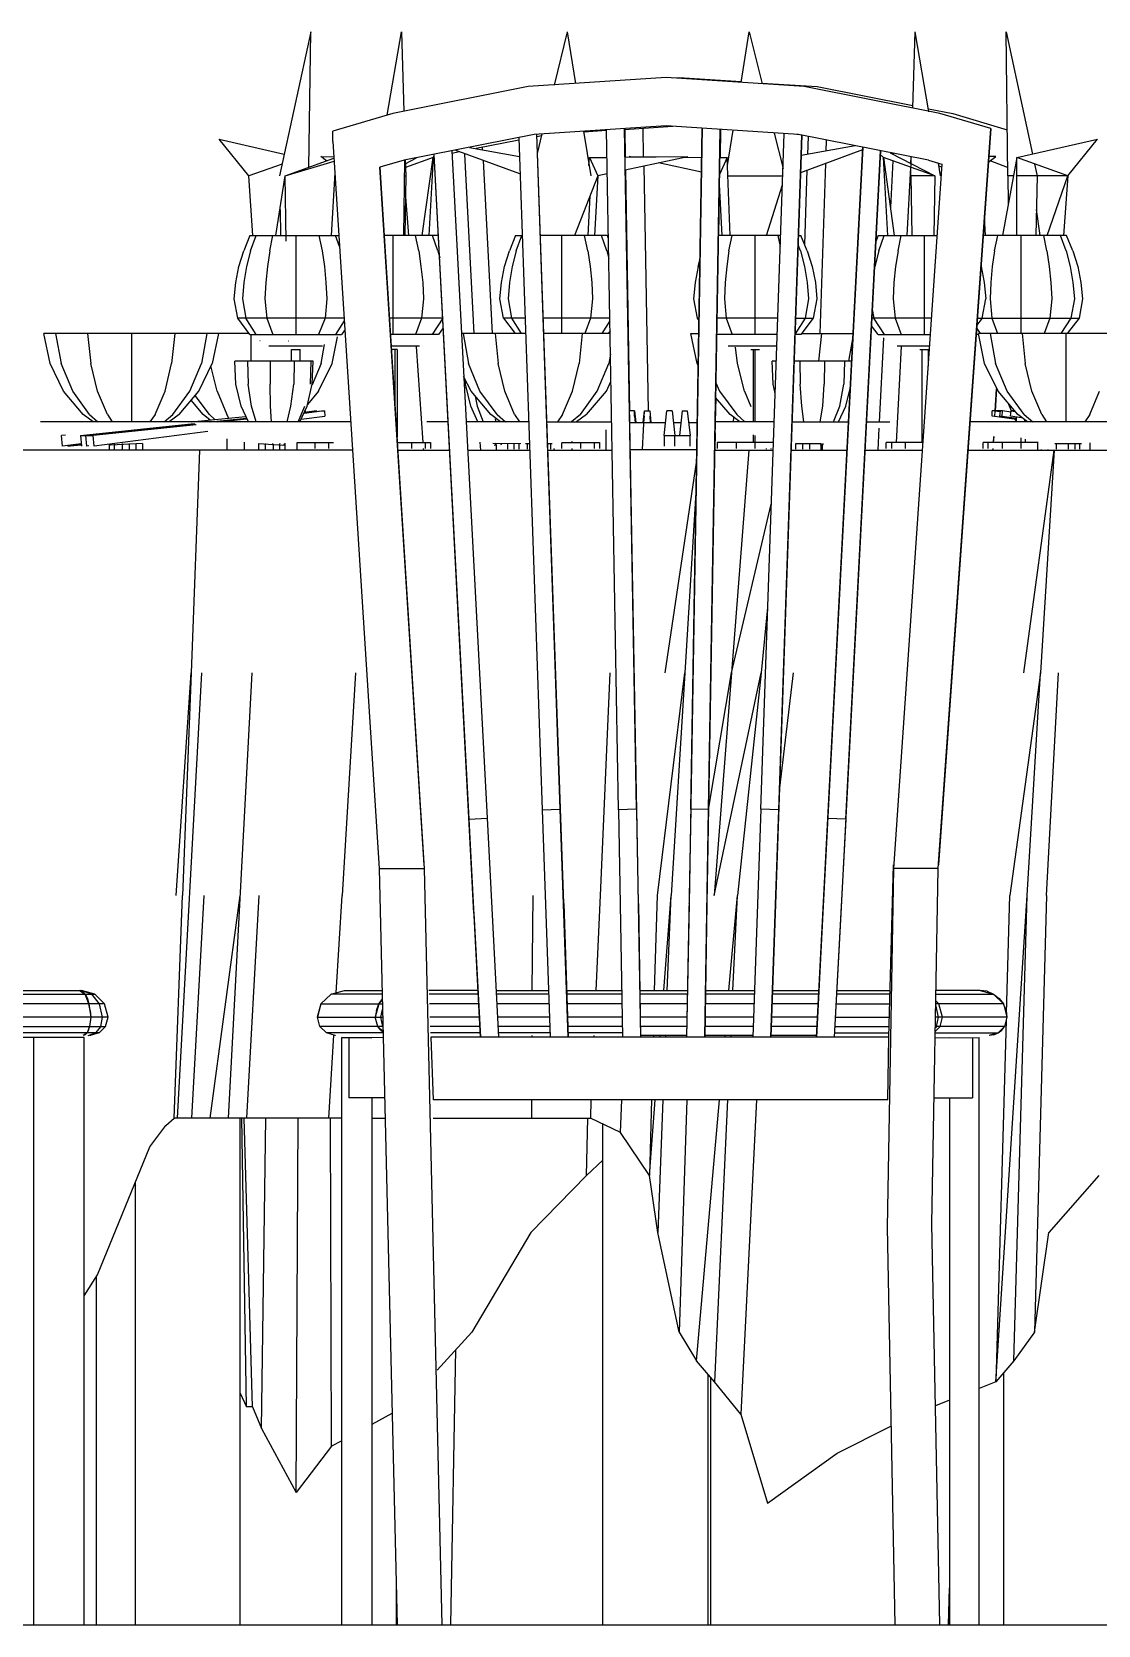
# Model space of a CAD drawing. Header units: millimetres. Extents: x 32599 to 52494, y 61995 to 71568.
# Drawn here: x 41222 to 41935, y 66142 to 67208 of the extents above; entities that cross this region are included whole.
import ezdxf

# ---------------------------------------------------------------- set-up
doc = ezdxf.new("R2010")
doc.units = ezdxf.units.MM
doc.layers.add('dwgmodels.com', color=4, linetype='Continuous')

msp = doc.modelspace()

# ---------------------------------------------------------------- linework, layer by layer
at = {"color": 18, "true_color": 0x000000}
for p, q in [((41408.5, 67208.4), (41387.6, 67112)), ((41407.3, 67117.7), (41408.5, 67208.4)), ((41459.6, 67152.6), (41469.3, 67208.4)), ((41469.3, 67208.4), (41470.8, 67155.2)), ((41571.5, 67172.8), (41580.3, 67208.4)), ((41585.8, 67173.8), (41580.3, 67208.4)), ((41696.4, 67174.6), (41701.9, 67208.4)), ((41701.9, 67208.4), (41710.5, 67173.6)), ((41811.3, 67157.3), (41812.9, 67208.4)), ((41822, 67155), (41812.9, 67208.4)), ((41873.7, 67208.4), (41891.3, 67126.7)), ((41874.8, 67112), (41873.7, 67208.4)), ((41554.1, 67171.9), (41463.4, 67153.7)), ((41646.4, 67177.8), (41554.1, 67171.9)), ((41738.6, 67171.9), (41646.4, 67177.8)), ((41650.7, 67177.6), (41655, 67177.8)), ((41655, 67177.8), (41696.4, 67175.1)), ((41710.3, 67174.2), (41747.4, 67171.9)), ((41829.3, 67153.7), (41738.6, 67171.9)), ((41747.4, 67171.9), (41811.3, 67159.1)), ((41463.4, 67153.7), (41423.4, 67141.9)), ((41821.7, 67157), (41838.1, 67153.7)), ((41863.4, 67143.8), (41829.3, 67153.7)), ((41838.1, 67153.7), (41874.4, 67142.8)), ((41423.4, 67135), (41423.4, 67141.9)), ((41558.1, 67139.7), (41471, 67122.5)), ((41547.7, 67137.6), (41563.4, 66687.9)), ((41646.4, 67145.5), (41558.1, 67139.7)), ((41577.8, 66625.2), (41559.8, 67139.9)), ((41575.5, 66688.3), (41559.8, 67139.9)), ((41559.8, 67138.4), (41563, 67139)), ((41560.2, 67127.1), (41563.4, 67140.1)), ((41591, 67141.9), (41595.9, 67112)), ((41606.5, 67142.4), (41591.2, 67141.3)), ((41614.5, 66687.9), (41606.5, 67142.8)), ((41618.5, 67143.2), (41650.7, 67145.3)), ((41627.7, 66625.2), (41618.5, 67143.8)), ((41626.5, 66688.3), (41618.5, 67143.8)), ((41619.1, 67124.6), (41618.9, 67143.2)), ((41631.1, 67124.8), (41630.9, 67144)), ((41734.8, 67139.7), (41646.4, 67145.5)), ((41670.4, 67144), (41661.6, 66625.2)), ((41662.7, 66688.3), (41670.4, 67144)), ((41682.4, 67143.2), (41673.6, 66625)), ((41674.6, 66688.1), (41682.4, 67143.2)), ((41682.6, 67124.4), (41682.8, 67143.2)), ((41687.4, 67119.1), (41691.2, 67142.6)), ((41709.6, 66688.3), (41725.3, 67140.3)), ((41718.6, 67140.7), (41724.5, 67117)), ((41737.1, 67139.2), (41719.5, 66624.8)), ((41721.6, 66687.8), (41737.1, 67139.2)), ((41735.6, 67139.6), (41733.7, 67139.7)), ((41821.7, 67122.5), (41734.8, 67139.7)), ((41741.1, 67126.4), (41741.5, 67138.4)), ((41828.2, 66648.7), (41863.4, 67143.8)), ((41863.4, 67143.8), (41828.4, 66651)), ((41347.3, 67136.7), (41390.7, 67126.7)), ((41367.2, 67112), (41347.3, 67136.7)), ((41423.4, 67135), (41454.4, 66648.7)), ((41503, 67128.8), (41526.5, 66682.4)), ((41508.1, 67128.1), (41503, 67127.1)), ((41548.5, 67113.4), (41505.1, 67129.2)), ((41517.9, 67006.6), (41511.6, 67126.7)), ((41514.8, 67131.1), (41548.1, 67125)), ((41547.7, 67135.9), (41519.2, 67130.4)), ((41523.4, 67129.6), (41523.4, 67131.1)), ((41736.3, 67114.3), (41777.9, 67129.6)), ((41772.7, 67132.1), (41736.7, 67125.6)), ((41777.9, 67131.1), (41751.1, 66619.3)), ((41753.4, 67128.7), (41753.6, 67135.9)), ((41754.5, 66682.2), (41777.9, 67131.1)), ((41789.7, 67128.8), (41763.1, 66618.5)), ((41766.4, 66681.6), (41789.7, 67128.8)), ((41796.2, 67127.5), (41826.1, 67112)), ((41798.1, 67126.4), (41798.3, 67127.1)), ((41880.8, 67124.4), (41934.9, 67136.7)), ((41915, 67112), (41934.9, 67136.7)), ((41389.4, 67120), (41367.2, 67112)), ((41391.5, 67112), (41424, 67123.9)), ((41391.5, 67112), (41424.2, 67121.8)), ((41415.4, 67125), (41424, 67124.8)), ((41419, 67122.1), (41415.4, 67125)), ((41471, 67122.5), (41454.8, 67117.9)), ((41454.8, 67117.9), (41484.4, 66648.7)), ((41484.4, 66651), (41454.8, 67117.9)), ((41471.2, 67122.5), (41470.5, 67072.2)), ((41471.8, 67120.2), (41479.3, 67124.1)), ((41471.8, 67122.5), (41472.2, 67112)), ((41490.4, 67124.4), (41472, 67117.7)), ((41483.1, 67072.2), (41490.4, 67124.4)), ((41490.4, 67124.4), (41487.5, 67072.2)), ((41490.4, 67124.4), (41491.1, 67125.2)), ((41491.1, 67124.6), (41490.5, 67124.6)), ((41517.7, 66618.7), (41491.1, 67126.4)), ((41514.5, 66681.6), (41491.1, 67126.4)), ((41523.8, 67122.3), (41530, 67006.6)), ((41594.6, 67119.1), (41595, 67124.4)), ((41595, 67124.4), (41606.7, 67124.4)), ((41595, 67124.4), (41600.5, 67112)), ((41618.7, 67124.6), (41660.8, 67125)), ((41618.9, 67116), (41660.8, 67125)), ((41622.1, 66954.8), (41619.3, 67116)), ((41621.6, 67125), (41641.1, 67124.8)), ((41623.3, 67124.6), (41621.6, 67125)), ((41631.3, 67118.7), (41634.2, 66954.8)), ((41670, 67114.5), (41641.1, 67120.8)), ((41658.9, 67124.6), (41670.2, 67124.4)), ((41687.2, 67124.4), (41682, 67113)), ((41682.2, 67124.4), (41687.2, 67124.4)), ((41689.1, 67072.2), (41687.2, 67124.4)), ((41739, 67065.9), (41740.7, 67116)), ((41753, 67120.4), (41749, 67006.6)), ((41753, 67120.4), (41749.2, 67006.6)), ((41791.8, 67124.4), (41789.5, 67126.4)), ((41826.1, 67112), (41791.8, 67124.4)), ((41794.5, 67072.2), (41791.8, 67124.4)), ((41791.8, 67124.4), (41798.9, 67072.2)), ((41797.9, 67122.1), (41796.4, 67091)), ((41830.8, 67119.9), (41798.3, 66648.7)), ((41809.8, 67117.7), (41807.3, 67072.2)), ((41810, 67112), (41810.2, 67124.6)), ((41810, 67120.4), (41810.2, 67124.6)), ((41821.7, 67122.5), (41830.8, 67119.9)), ((41828.2, 67120.6), (41829.7, 67112)), ((41828.4, 67118.7), (41830.6, 67118.1)), ((41861.6, 67121), (41866.8, 67125)), ((41866.8, 67125), (41862, 67125)), ((41874.6, 67117.7), (41863, 67122.1)), ((41880.8, 67124.4), (41871.4, 67072.2)), ((41915, 67112), (41880.8, 67124.4)), ((41881, 67072.2), (41880.8, 67124.4)), ((41892.6, 67120), (41894.5, 67112)), ((41369.9, 67072.2), (41367.2, 67112)), ((41385.3, 67072.2), (41391.5, 67112)), ((41392, 67068.4), (41391.5, 67112)), ((41424.6, 67114.1), (41422.3, 67072.2)), ((41471, 67112), (41472.2, 67112)), ((41472.2, 67112), (41471.4, 67072.2)), ((41600.5, 67112), (41585, 67072.2)), ((41600.5, 67112), (41598.4, 67072.2)), ((41606.8, 67113.4), (41600.5, 67112)), ((41681.8, 67106.3), (41683.6, 67072.2)), ((41687.6, 67112), (41724.3, 67112)), ((41713.4, 67072.2), (41724.1, 67106.1)), ((41810, 67112), (41810.6, 67072.2)), ((41826.1, 67112), (41810, 67112)), ((41826.1, 67112), (41825.3, 67072.2)), ((41874.8, 67112), (41875.2, 67093.5)), ((41878.5, 67112), (41874.8, 67112)), ((41915, 67112), (41880.8, 67112)), ((41894.5, 67112), (41893.6, 67072.2)), ((41901.2, 67072.2), (41915, 67112)), ((41915, 67112), (41912.1, 67072.2)), ((41471.8, 67100.9), (41473.9, 67072.2)), ((41595.2, 67098.6), (41594, 67072.2)), ((41681.6, 67072.2), (41682, 67100.9)), ((41388, 67089.6), (41388.4, 67072.2)), ((41859, 67084.5), (41859.7, 67072.2)), ((41896.6, 67072.2), (41894, 67089.6)), ((41367.9, 67072.2), (41363.7, 67061.9)), ((41367.9, 67072.2), (41427.2, 67072.2)), ((41368.3, 67061.9), (41372, 67072.2)), ((41381.1, 67061.9), (41383.2, 67072.2)), ((41398.5, 67072.2), (41398.5, 67005.9)), ((41414, 67072.2), (41416.1, 67061.9)), ((41427.8, 67064.8), (41425.1, 67072.2)), ((41494, 67072.2), (41457.6, 67072.2)), ((41463.4, 67072.2), (41463.4, 67005.9)), ((41480.8, 67061.9), (41478.7, 67072.2)), ((41493.6, 67061.9), (41490, 67072.2)), ((41545.6, 67072.2), (41541.4, 67061.9)), ((41545.6, 67072.2), (41550, 67072.2)), ((41546, 67061.9), (41549.8, 67072.2)), ((41607, 67072.2), (41562.1, 67072.2)), ((41576.4, 67072.2), (41576.4, 67006.6)), ((41593.8, 67061.9), (41591.7, 67072.2)), ((41606.7, 67061.9), (41603, 67072.2)), ((41607.6, 67070.5), (41607, 67072.2)), ((41723, 67072.2), (41681.3, 67072.2)), ((41688.3, 67061.9), (41690.4, 67072.2)), ((41705.7, 67072.2), (41705.7, 67005.9)), ((41722.8, 67064.8), (41721.2, 67072.2)), ((41736.2, 67061.9), (41734.6, 67065.9)), ((41734.8, 67072.2), (41736.5, 67072.2)), ((41740.7, 67061.9), (41736.5, 67072.2)), ((41788.2, 67072.2), (41786.7, 67068.6)), ((41788.2, 67072.2), (41827.4, 67072.2)), ((41788.6, 67061.9), (41792.2, 67072.2)), ((41801.4, 67061.9), (41803.5, 67072.2)), ((41818.8, 67072.2), (41818.8, 67005.9)), ((41914.2, 67072.2), (41858.2, 67072.2)), ((41866, 67061.9), (41868.1, 67072.2)), ((41883.6, 67072.2), (41883.6, 67006.6)), ((41901, 67061.9), (41898.9, 67072.2)), ((41913.9, 67061.9), (41910.2, 67072.2)), ((41918.4, 67061.9), (41914.2, 67072.2)), ((41360.5, 67051.4), (41363.7, 67061.9)), ((41368.3, 67061.9), (41365.6, 67051.4)), ((41381.1, 67061.9), (41379.6, 67051.4)), ((41416.1, 67061.9), (41417.7, 67051.4)), ((41480.8, 67061.9), (41482.3, 67051.4)), ((41493.6, 67061.9), (41494.8, 67057.3)), ((41538.2, 67051.4), (41541.4, 67061.9)), ((41546, 67061.9), (41543.3, 67051.4)), ((41593.8, 67061.9), (41595.4, 67051.4)), ((41606.7, 67061.9), (41608, 67056.5)), ((41667.7, 67051.4), (41668.8, 67055.6)), ((41688.3, 67061.9), (41686.8, 67051.4)), ((41736.2, 67061.9), (41738.8, 67051.4)), ((41740.7, 67061.9), (41744, 67051.4)), ((41788.6, 67061.9), (41785.9, 67051.4)), ((41801.4, 67061.9), (41799.8, 67051.4)), ((41857, 67051.4), (41856.7, 67051.9)), ((41866, 67061.9), (41864.5, 67051.4)), ((41901, 67061.9), (41902.6, 67051.4)), ((41913.9, 67061.9), (41916.5, 67051.4)), ((41918.4, 67061.9), (41921.7, 67051.4)), ((41358.4, 67040.7), (41360.5, 67051.4)), ((41365.6, 67051.4), (41363.7, 67040.7)), ((41379.6, 67051.4), (41378.5, 67040.7)), ((41417.7, 67051.4), (41418.6, 67040.7)), ((41482.3, 67051.4), (41483.5, 67040.7)), ((41536.1, 67040.7), (41538.2, 67051.4)), ((41543.3, 67051.4), (41541.6, 67040.7)), ((41595.4, 67051.4), (41596.5, 67040.7)), ((41667.7, 67051.4), (41665.6, 67040.7)), ((41686.8, 67051.4), (41685.7, 67040.7)), ((41738.8, 67051.4), (41740.7, 67040.7)), ((41744, 67051.4), (41746.1, 67040.7)), ((41785.9, 67051.4), (41785.7, 67050.6)), ((41799.8, 67051.4), (41798.7, 67040.7)), ((41857, 67051.4), (41859.1, 67040.7)), ((41864.5, 67051.4), (41863.5, 67040.7)), ((41902.6, 67051.4), (41903.7, 67040.7)), ((41916.5, 67051.4), (41918.4, 67040.7)), ((41921.7, 67051.4), (41923.8, 67040.7)), ((41357.4, 67029.8), (41358.4, 67040.7)), ((41363.7, 67040.7), (41362.8, 67029.8)), ((41378.5, 67040.7), (41377.9, 67029.8)), ((41418.6, 67040.7), (41419.2, 67029.8)), ((41483.5, 67040.7), (41484, 67029.8)), ((41535.1, 67029.8), (41536.1, 67040.7)), ((41541.6, 67040.7), (41540.7, 67029.8)), ((41596.5, 67040.7), (41597.1, 67029.8)), ((41665.6, 67040.7), (41664.6, 67029.8)), ((41685.7, 67040.7), (41685.3, 67029.8)), ((41740.7, 67040.7), (41741.5, 67029.8)), ((41746.1, 67040.7), (41747.1, 67029.8)), ((41798.7, 67040.7), (41798.1, 67029.8)), ((41859.1, 67040.7), (41860.1, 67029.8)), ((41863.5, 67040.7), (41863, 67029.8)), ((41903.7, 67040.7), (41904.3, 67029.8)), ((41918.4, 67040.7), (41919.4, 67029.8)), ((41923.8, 67040.7), (41924.9, 67029.8)), ((41359.7, 67016.9), (41357.4, 67029.8)), ((41362.8, 67029.8), (41365.1, 67016.9)), ((41377.9, 67029.8), (41379.2, 67016.9)), ((41419.2, 67029.8), (41418.1, 67016.9)), ((41484, 67029.8), (41482.7, 67016.9)), ((41537.6, 67016.9), (41535.1, 67029.8)), ((41540.7, 67029.8), (41542.8, 67016.9)), ((41597.1, 67029.8), (41595.8, 67016.9)), ((41664.6, 67029.8), (41667.1, 67016.9)), ((41685.3, 67029.8), (41686.4, 67016.9)), ((41741.5, 67029.8), (41739.4, 67016.9)), ((41747.1, 67029.8), (41744.6, 67016.9)), ((41784.2, 67022.7), (41785.3, 67016.9)), ((41798.1, 67029.8), (41799.5, 67016.9)), ((41857.6, 67016.9), (41860.1, 67029.8)), ((41863, 67029.8), (41864.1, 67016.9)), ((41904.3, 67029.8), (41902.9, 67016.9)), ((41919.4, 67029.8), (41917.1, 67016.9)), ((41924.9, 67029.8), (41922.5, 67016.9)), ((41367.9, 67005.9), (41359.7, 67016.9)), ((41430.9, 67016.9), (41359.7, 67016.9)), ((41372.1, 67005.9), (41365.1, 67016.9)), ((41379.2, 67016.9), (41383.2, 67005.9)), ((41418.1, 67016.9), (41413.8, 67005.9)), ((41430.9, 67015), (41425.1, 67005.9)), ((41496.9, 67016.9), (41461.1, 67016.9)), ((41482.7, 67016.9), (41478.7, 67005.9)), ((41496.9, 67016.9), (41489.8, 67005.9)), ((41497.2, 67010.3), (41494, 67005.9)), ((41537.6, 67016.9), (41545.3, 67006.6)), ((41551.9, 67016.9), (41537.6, 67016.9)), ((41542.8, 67016.9), (41549.3, 67006.6)), ((41608.6, 67016.9), (41564, 67016.9)), ((41595.8, 67016.9), (41591.9, 67006.6)), ((41608.6, 67015), (41603.2, 67006.6)), ((41668.2, 67016.9), (41667.1, 67016.9)), ((41667.1, 67016.9), (41668.2, 67015.2)), ((41721, 67016.9), (41680.3, 67016.9)), ((41686.4, 67016.9), (41690.4, 67005.9)), ((41739.4, 67016.9), (41732.5, 67006.4)), ((41732.9, 67016.9), (41744.6, 67016.9)), ((41744.6, 67016.9), (41736.5, 67005.9)), ((41788.2, 67005.9), (41783.6, 67011.8)), ((41823.6, 67016.9), (41784, 67016.9)), ((41792.4, 67005.9), (41785.3, 67016.9)), ((41799.5, 67016.9), (41803.5, 67005.9)), ((41856.5, 67006.6), (41853.8, 67010.6)), ((41857.6, 67016.9), (41854, 67012)), ((41854.2, 67016.9), (41922.5, 67016.9)), ((41864.1, 67016.9), (41867.9, 67006.6)), ((41902.9, 67016.9), (41899.1, 67006.6)), ((41917.1, 67016.9), (41910.4, 67006.6)), ((41922.5, 67016.9), (41914.6, 67006.6)), ((41367.4, 67006.6), (41230, 67006.6)), ((41234.2, 66986.5), (41230, 67006.6)), ((41237.9, 67006.6), (41241.5, 66986.5)), ((41259.3, 67006.6), (41261.4, 66986.5)), ((41288.6, 67006.6), (41288.6, 66947.5)), ((41317.6, 67006.6), (41315.5, 66986.5)), ((41339.1, 67006.6), (41335.4, 66986.5)), ((41346.9, 67006.6), (41342.7, 66986.5)), ((41367.9, 67005.9), (41429.1, 67005.9)), ((41368.5, 67005.5), (41368.5, 66988.1)), ((41374.8, 67001.6), (41374.6, 67001.8)), ((41374.8, 67001.8), (41374.8, 67001.6)), ((41393.4, 67001.6), (41393.6, 67001.8)), ((41415.6, 66986.5), (41417.7, 66999.2)), ((41422.8, 66986.5), (41426.5, 67004.3)), ((41431.3, 67008.9), (41429.1, 67005.9)), ((41431.4, 67007.6), (41430.9, 67008.3)), ((41494, 67005.9), (41461.9, 67005.9)), ((41552.1, 67006.6), (41509.3, 67006.6)), ((41510.4, 67006.6), (41514.1, 66986.5)), ((41531.9, 67006.6), (41534, 66986.5)), ((41608.8, 67006.6), (41564.4, 67006.6)), ((41590.2, 67006.6), (41588.1, 66986.5)), ((41608.8, 67008.3), (41607.4, 67006.6)), ((41662.9, 67006.6), (41668.1, 67006.6)), ((41667.1, 66986.5), (41662.9, 67006.6)), ((41720.7, 67005.9), (41680.1, 67005.9)), ((41736.5, 67005.9), (41732.5, 67005.9)), ((41736.9, 67006.6), (41771.3, 67006.6)), ((41750.3, 67006.6), (41748.2, 66988.1)), ((41771.2, 67004.3), (41768.3, 66988.1)), ((41788.2, 67005.9), (41822.8, 67005.9)), ((41791.8, 67003.7), (41788.8, 66947.5)), ((41855.3, 67005.9), (41853.4, 67005.9)), ((42052.1, 67006.6), (41855.3, 67006.6)), ((41859.3, 66986.5), (41855.3, 67006.6)), ((41863, 67006.6), (41866.6, 66986.5)), ((41884.4, 67006.6), (41886.5, 66986.5)), ((41913.7, 67006.6), (41913.7, 66947.5)), ((41358.4, 66972.8), (41357.8, 66988.1)), ((41410.2, 66988.1), (41357.8, 66988.1)), ((41366.2, 66988.1), (41366.6, 66972.8)), ((41380.6, 66998.4), (41416.5, 66998.4)), ((41381.3, 66988.1), (41381.3, 66972.8)), ((41395.7, 66988.1), (41395.7, 66995.9)), ((41395.7, 66995.9), (41401.6, 66995.9)), ((41397.4, 66988.1), (41397.2, 66972.8)), ((41401.2, 66995.9), (41401.2, 66988.1)), ((41408.5, 66988.1), (41408.1, 66972.8)), ((41409.6, 66972.8), (41410.2, 66988.1)), ((41462.2, 66998.4), (41481.4, 66998.4)), ((41466.3, 66995.9), (41462.4, 66995.9)), ((41464.9, 66995.9), (41464.9, 66958.2)), ((41466.3, 66995.9), (41466.3, 66937.2)), ((41479.1, 66998), (41483.5, 66933.7)), ((41609, 66992.8), (41608, 66986.5)), ((41687.8, 66998.4), (41720.3, 66998.4)), ((41694.1, 66986.5), (41692.7, 66997.4)), ((41702.9, 66995.9), (41708.8, 66995.9)), ((41704.4, 66995.9), (41704.4, 66947.5)), ((41705.7, 66995.9), (41705.7, 66947.5)), ((41717.8, 66972.8), (41717.2, 66988.1)), ((41719.9, 66988.1), (41717.2, 66988.1)), ((41770.4, 66988.1), (41731.9, 66988.1)), ((41735.8, 66988.1), (41736, 66972.8)), ((41752.2, 66988.1), (41752, 66972.8)), ((41765.6, 66988.1), (41765.2, 66972.8)), ((41803.5, 66998), (41800.2, 66933.7)), ((41800.8, 66998.4), (41822.2, 66998.4)), ((41815.9, 66995.9), (41821.8, 66995.9)), ((41817.4, 66995.9), (41817.4, 66933.7)), ((41821.5, 66995.9), (41821.5, 66984.8)), ((41243.2, 66968), (41234.2, 66986.5)), ((41249.3, 66968), (41241.5, 66986.5)), ((41265.8, 66968), (41261.4, 66986.5)), ((41311.1, 66968), (41315.5, 66986.5)), ((41327.6, 66968), (41335.4, 66986.5)), ((41333.7, 66968), (41342.7, 66986.5)), ((41345.9, 66968), (41341.7, 66985)), ((41415.6, 66986.5), (41409.4, 66972.2)), ((41413.8, 66968), (41422.8, 66986.5)), ((41515.8, 66968), (41510.8, 66977.9)), ((41521.7, 66968), (41514.1, 66986.5)), ((41538.4, 66968), (41534, 66986.5)), ((41583.7, 66968), (41588.1, 66986.5)), ((41600.2, 66968), (41608, 66986.5)), ((41667.7, 66985.2), (41667.1, 66986.5)), ((41698.7, 66968), (41694.1, 66986.5)), ((41868.3, 66968), (41859.3, 66986.5)), ((41874.4, 66968), (41866.6, 66986.5)), ((41890.9, 66968), (41886.5, 66986.5)), ((41256.4, 66952.3), (41243.2, 66968)), ((41260.6, 66952.3), (41249.3, 66968)), ((41272.5, 66952.3), (41265.8, 66968)), ((41304.4, 66952.3), (41311.1, 66968)), ((41316.3, 66952.3), (41327.6, 66968)), ((41320.5, 66952.3), (41333.7, 66968)), ((41345.9, 66968), (41352.4, 66952.3)), ((41362, 66958), (41358.4, 66972.8)), ((41368.9, 66958), (41366.6, 66972.8)), ((41381.7, 66958), (41381.3, 66972.8)), ((41395.3, 66958), (41397.2, 66972.8)), ((41406.2, 66958), (41409.6, 66972.8)), ((41413.8, 66968), (41406.4, 66959.2)), ((41512, 66972.8), (41511.8, 66976.2)), ((41515.6, 66958), (41512, 66972.8)), ((41529, 66952.3), (41515.8, 66968)), ((41533.2, 66952.3), (41521.7, 66968)), ((41544.9, 66952.3), (41538.4, 66968)), ((41577, 66952.3), (41583.7, 66968)), ((41588.9, 66952.3), (41600.2, 66968)), ((41593.1, 66952.3), (41606.3, 66968)), ((41606.3, 66968), (41609.3, 66974.5)), ((41679.5, 66973.5), (41682, 66968)), ((41682, 66968), (41693.5, 66952.3)), ((41698.7, 66968), (41702.9, 66957.8)), ((41719.3, 66966.4), (41717.8, 66972.8)), ((41737.1, 66958), (41736, 66972.8)), ((41751.1, 66958), (41752, 66972.8)), ((41762.4, 66958), (41765.2, 66972.8)), ((41766.6, 66958), (41769.4, 66969.9)), ((41867.4, 66969.7), (41866.4, 66954.6)), ((41866.4, 66954.6), (41867.4, 66969.5)), ((41881.5, 66952.3), (41868.3, 66968)), ((41885.7, 66952.3), (41874.4, 66968)), ((41897.6, 66952.3), (41890.9, 66968)), ((41929.7, 66952.3), (41936.2, 66968)), ((41336.6, 66952.3), (41328.5, 66961.9)), ((41340.8, 66952.3), (41331.2, 66965.1)), ((41366.8, 66947.5), (41362, 66958)), ((41372.1, 66947.5), (41368.9, 66958)), ((41382.3, 66947.5), (41381.7, 66958)), ((41392.8, 66947.5), (41395.3, 66958)), ((41400.1, 66947.5), (41404.7, 66958)), ((41401.2, 66947.5), (41406.2, 66958)), ((41520.4, 66947.5), (41515.6, 66958)), ((41518.5, 66964.7), (41519.8, 66958)), ((41519.8, 66958), (41523.8, 66947.5)), ((41689.1, 66952.3), (41679.3, 66963.8)), ((41679.3, 66947.5), (41679.7, 66963.4)), ((41738.4, 66947.5), (41737.1, 66958)), ((41749.4, 66947.5), (41751.1, 66958)), ((41758.2, 66947.5), (41762.4, 66958)), ((41761.6, 66947.5), (41766.6, 66958)), ((41876, 66958), (41875.6, 66959.2)), ((41877.3, 66954.8), (41876, 66958)), ((41435.3, 66947.5), (41227.7, 66947.5)), ((41254.5, 66938.3), (41330.6, 66946.4)), ((41262.9, 66947.5), (41256.4, 66952.3)), ((41331, 66946), (41258, 66938.3)), ((41331.4, 66945.8), (41259.5, 66938.3)), ((41260.6, 66952.3), (41266.2, 66947.5)), ((41331.8, 66945.6), (41263.1, 66938.3)), ((41272.5, 66952.3), (41275.7, 66947.5)), ((41304.4, 66952.3), (41301, 66947.5)), ((41310.6, 66947.5), (41316.3, 66952.3)), ((41320.5, 66952.3), (41313.8, 66947.5)), ((41328.5, 66947.5), (41364.9, 66951.1)), ((41341.2, 66948.7), (41336.6, 66952.3)), ((41340.8, 66952.3), (41344.4, 66949)), ((41341.2, 66947.5), (41365.5, 66950)), ((41365.6, 66949.8), (41343.6, 66947.5)), ((41346.3, 66947.5), (41365.8, 66949.4)), ((41365.8, 66949.2), (41348.8, 66947.5)), ((41353.8, 66950), (41352.4, 66952.3)), ((41401.6, 66947.9), (41401.6, 66947.5)), ((41402.2, 66949.2), (41417.9, 66951.3)), ((41417.7, 66954.8), (41403.9, 66953.2)), ((41404.1, 66953.4), (41415.9, 66954.8)), ((41412.5, 66954.8), (41404.3, 66953.8)), ((41404.3, 66954), (41410.8, 66954.8)), ((41404.7, 66954.8), (41405, 66954.8)), ((41405, 66954), (41405, 66954.8)), ((41410.8, 66954.8), (41412.5, 66954.8)), ((41412.5, 66954.4), (41412.5, 66954.8)), ((41415.9, 66954.8), (41417.7, 66954.8)), ((41417.7, 66954.8), (41417.9, 66951.3)), ((41500.5, 66947.5), (41486.1, 66947.5)), ((41554.2, 66947.5), (41512.5, 66947.5)), ((41535.5, 66947.5), (41529, 66952.3)), ((41532.6, 66947.5), (41532.2, 66949.6)), ((41533.2, 66952.3), (41538.8, 66947.5)), ((41544.9, 66952.3), (41548.1, 66947.5)), ((41566.5, 66947.5), (41609.9, 66947.5)), ((41577, 66952.3), (41573.6, 66947.5)), ((41588.9, 66952.3), (41582.9, 66947.5)), ((41593.1, 66952.3), (41586.4, 66947.5)), ((41625.2, 66954.8), (41621.8, 66954.8)), ((41622, 66947.1), (41645.9, 66947.1)), ((41625.2, 66954.8), (41626, 66947.1)), ((41625.2, 66951.3), (41625.2, 66954.8)), ((41625.2, 66951.3), (41625.6, 66947.1)), ((41630.4, 66929.1), (41631.9, 66954.8)), ((41630.9, 66947.1), (41631.9, 66954.8)), ((41631.3, 66947.1), (41631.9, 66951.3)), ((41631.9, 66954.8), (41635.3, 66954.8)), ((41635.3, 66954.8), (41636.1, 66947.1)), ((41635.3, 66951.3), (41635.7, 66947.1)), ((41644.9, 66938.3), (41646.8, 66954.8)), ((41650.3, 66954.8), (41646.8, 66954.8)), ((41650.3, 66954.8), (41652.2, 66938.3)), ((41651, 66947.1), (41656, 66947.1)), ((41657, 66954.8), (41655.2, 66938.3)), ((41657, 66954.8), (41660.4, 66954.8)), ((41660.4, 66954.8), (41662.3, 66938.3)), ((41661.2, 66947.1), (41667.1, 66947.1)), ((41718.6, 66947.5), (41679.2, 66947.5)), ((41695.6, 66947.5), (41689.1, 66952.3)), ((41691.4, 66947.5), (41691.6, 66950.4)), ((41693.5, 66952.3), (41699, 66947.5)), ((41730.6, 66947.5), (41768.3, 66947.5)), ((41780.3, 66947.5), (41796, 66947.5)), ((42054.4, 66947.5), (41849.4, 66947.5)), ((41864.3, 66951.3), (41864.5, 66954.8)), ((41880.6, 66949), (41864.3, 66951.3)), ((41871.4, 66954.8), (41864.5, 66954.8)), ((41866.2, 66954.8), (41866, 66951.3)), ((41866, 66951.3), (41880.6, 66949.4)), ((41866.2, 66954.8), (41869.5, 66954.4)), ((41869.7, 66954.8), (41869.3, 66951.3)), ((41880.6, 66949.8), (41869.3, 66951.3)), ((41869.5, 66954.4), (41869.7, 66954.8)), ((41871, 66951.3), (41871.4, 66954.8)), ((41871, 66951.3), (41880.6, 66950)), ((41876.9, 66954), (41871.4, 66954.8)), ((41876.7, 66951.3), (41877.1, 66954.8)), ((41884, 66950.2), (41876.7, 66951.3)), ((41878.8, 66954.8), (41877.1, 66954.8)), ((41877.1, 66954.8), (41879.6, 66954.4)), ((41878.8, 66954.8), (41879.4, 66954.6)), ((41880.6, 66947.9), (41879.8, 66949.2)), ((41880.6, 66947.5), (41880.6, 66950.8)), ((41888, 66947.5), (41881.5, 66952.3)), ((41885.7, 66952.3), (41891.5, 66947.5)), ((41886.1, 66948.8), (41886.1, 66947.5)), ((41897.6, 66952.3), (41900.8, 66947.5)), ((41929.7, 66952.3), (41926.3, 66947.5)), ((41244.4, 66938.5), (41241.9, 66938.3)), ((41242.5, 66931.3), (41241.9, 66938.3)), ((41254.5, 66938.3), (41255.1, 66931.3)), ((41254.5, 66938.3), (41263.1, 66938.3)), ((41258.7, 66931.3), (41258, 66938.3)), ((41263.7, 66931.3), (41263.1, 66938.3)), ((41339.6, 66941), (41263.7, 66931.3)), ((41352.4, 66936.2), (41352.4, 66929.1)), ((41605.9, 66942.2), (41605.9, 66929.1)), ((41644.9, 66938.3), (41644.9, 66931.3)), ((41644.9, 66938.3), (41662.3, 66938.3)), ((41652.2, 66931.3), (41652.2, 66938.3)), ((41662.3, 66931.3), (41662.3, 66938.3)), ((41679.2, 66928.6), (41679.3, 66940.2)), ((41704.4, 66938.7), (41704.4, 66933.7)), ((41705.7, 66938.3), (41705.7, 66929.7)), ((41788.6, 66943.3), (41787.8, 66928.6)), ((41865.5, 66937.6), (41865.1, 66933.7)), ((41865.3, 66937.6), (41865.1, 66933.7)), ((41883.6, 66936.8), (41883.6, 66929.7)), ((41886.5, 66935.8), (41886.5, 66933.7)), ((41436.4, 66928.6), (41145.1, 66928.6)), ((41254.9, 66932.8), (41242.5, 66931.3)), ((41246.1, 66931.3), (41254.9, 66932.4)), ((41247.4, 66931.4), (41247.6, 66931.3)), ((41254.9, 66932), (41247.6, 66931.3)), ((41254.9, 66932.4), (41254.9, 66932.8)), ((41260.1, 66931.4), (41258.7, 66931.3)), ((41274, 66929.3), (41274, 66932.6)), ((41274.8, 66931.8), (41274.2, 66932.6)), ((41296, 66933), (41274.8, 66931.8)), ((41277.7, 66931.8), (41277.1, 66933)), ((41277.3, 66929.3), (41277.3, 66932.8)), ((41282.6, 66929.3), (41282.6, 66933)), ((41287, 66933), (41287, 66929.3)), ((41291.6, 66933), (41291.6, 66929.3)), ((41296, 66933), (41296, 66929.3)), ((41334.1, 66928.6), (41328.5, 66779.6)), ((41364.3, 66929.1), (41364.3, 66933.9)), ((41373.7, 66933), (41390.5, 66931.8)), ((41373.7, 66933), (41373.7, 66929.3)), ((41378.3, 66929.3), (41378.3, 66933)), ((41383.4, 66931.8), (41383.2, 66933)), ((41383.4, 66931.8), (41383.4, 66928.6)), ((41387.6, 66931.8), (41388, 66933.2)), ((41387.6, 66931.8), (41387.6, 66928.6)), ((41390.5, 66931.8), (41391.3, 66933.2)), ((41391.7, 66933), (41391.1, 66932.4)), ((41391.5, 66929.3), (41391.5, 66932.6)), ((41399.5, 66929.1), (41399.5, 66933.7)), ((41399.5, 66933.7), (41423.8, 66933.7)), ((41401.2, 66933.9), (41401.2, 66933.7)), ((41411.2, 66933.7), (41411.2, 66929.7)), ((41420.5, 66933.7), (41420.5, 66929.7)), ((41466.4, 66933.7), (41488.6, 66933.7)), ((41466.6, 66928.6), (41501.5, 66928.6)), ((41476, 66933.7), (41476, 66929.7)), ((41483.7, 66929.7), (41483.9, 66928.6)), ((41485.2, 66933.7), (41485.2, 66929.7)), ((41488.6, 66933.7), (41488.6, 66929.7)), ((41513.5, 66928.6), (41555, 66928.6)), ((41521.7, 66933.9), (41522.1, 66928.6)), ((41530.3, 66933.2), (41549.1, 66933)), ((41531.3, 66931.8), (41532.4, 66932.2)), ((41531.7, 66933.2), (41532.6, 66931.8)), ((41532.6, 66931.8), (41532.6, 66928.6)), ((41536.1, 66931.8), (41535.7, 66933)), ((41540.1, 66933), (41540.1, 66929.3)), ((41544.5, 66933), (41544.5, 66929.3)), ((41547.7, 66933), (41547.7, 66929.3)), ((41552.3, 66933), (41554.8, 66933)), ((41553.5, 66929.3), (41553.5, 66933)), ((41566.9, 66933), (41570.1, 66933)), ((41567.1, 66928.6), (41610.1, 66928.6)), ((41569, 66933), (41569, 66929.3)), ((41571.5, 66928.6), (41571.3, 66929.7)), ((41576.4, 66933.5), (41576.4, 66929.7)), ((41576.6, 66933.7), (41601.7, 66933.7)), ((41583.1, 66934.3), (41583.1, 66933.7)), ((41583.3, 66933.7), (41583.1, 66934.3)), ((41583.3, 66929.7), (41583.3, 66928.6)), ((41589.1, 66933.7), (41589.1, 66929.7)), ((41598.2, 66933.7), (41598.2, 66929.7)), ((41601.7, 66933.7), (41601.7, 66929.7)), ((41622.1, 66929.1), (41666.7, 66929.1)), ((41622.5, 66928.6), (41622.5, 66929.1)), ((41678.8, 66928.6), (41718, 66928.6)), ((41718, 66933.7), (41680.5, 66933.7)), ((41680.5, 66933.7), (41680.5, 66929.7)), ((41701.5, 66928.6), (41690.1, 66779.6)), ((41693.1, 66933.7), (41693.1, 66929.7)), ((41713.2, 66929.7), (41713.2, 66929.3)), ((41716.5, 66929.3), (41716.5, 66929.7)), ((41729.8, 66928.6), (41767.1, 66928.6)), ((41733.1, 66933), (41749.7, 66933)), ((41733.1, 66929.3), (41733.1, 66933)), ((41737.7, 66929.3), (41737.7, 66933)), ((41742.1, 66933), (41742.1, 66929.3)), ((41749.7, 66931.8), (41750.3, 66933)), ((41749.7, 66933), (41749.7, 66928.6)), ((41750.9, 66931.8), (41750.5, 66931.8)), ((41750.9, 66931.8), (41751.6, 66933)), ((41750.9, 66928.6), (41750.9, 66931.8)), ((41779.2, 66928.6), (41817.4, 66928.6)), ((41793.5, 66929.7), (41793.5, 66933.7)), ((41817.8, 66933.7), (41793.5, 66933.7)), ((41797, 66933.7), (41797, 66929.7)), ((41806.2, 66933.7), (41806.2, 66929.7)), ((41848.1, 66928.6), (42146.1, 66928.6)), ((41858.4, 66929.7), (41858.4, 66933.7)), ((41894.9, 66933.7), (41858.4, 66933.7)), ((41861.6, 66933.7), (41861.6, 66929.7)), ((41864.9, 66929.7), (41864.7, 66928.6)), ((41871, 66933.7), (41871, 66929.7)), ((41885.5, 66779.6), (41905.8, 66928.6)), ((41894.9, 66929.1), (41894.9, 66934.1)), ((41905.8, 66928.6), (41896.8, 66779.6)), ((41897.4, 66928.6), (41897.4, 66929.1)), ((41901.6, 66929.1), (41901.6, 66928.6)), ((41906.4, 66933), (41924.2, 66933)), ((41907.5, 66929.3), (41907.5, 66933)), ((41915.2, 66933), (41915.2, 66929.3)), ((41919.6, 66933), (41919.6, 66929.3)), ((41922.8, 66933), (41922.8, 66929.3)), ((41929.7, 66933.5), (41929.7, 66929.1)), ((41645.7, 66779.6), (41666.5, 66920.3)), ((41666.3, 66903.7), (41658.9, 66779.6)), ((41690.1, 66779.6), (41716.6, 66892.4)), ((41714.2, 66823.2), (41709.8, 66779.6)), ((41318.6, 66630.6), (41328.5, 66779.6)), ((41319.5, 66481.6), (41335.6, 66779.6)), ((41328.5, 66779.6), (41322.8, 66630.6)), ((41353.6, 66481.6), (41369.3, 66779.6)), ((41438.5, 66779.6), (41429.5, 66630.6)), ((41602.3, 66630.6), (41608.8, 66779.6)), ((41640.5, 66630.6), (41658.9, 66779.6)), ((41658.9, 66779.6), (41649.7, 66630.6)), ((41674.6, 66688.1), (41690.1, 66779.6)), ((41678.4, 66630.6), (41709.8, 66779.6)), ((41690.1, 66779.6), (41678.4, 66630.6)), ((41709.8, 66779.6), (41694.1, 66630.6)), ((41731.2, 66779.6), (41722.2, 66702.7)), ((41896.8, 66779.6), (41876.2, 66630.6)), ((41887.8, 66630.6), (41896.8, 66779.6)), ((41900.7, 66630.6), (41908.7, 66779.6)), ((41514.5, 66681.6), (41526.5, 66682.4)), ((41522.1, 66535.7), (41514.5, 66681.6)), ((41526.5, 66682.4), (41534.2, 66535.7)), ((41563.4, 66687.9), (41575.5, 66688.3)), ((41563.4, 66687.9), (41568.8, 66535.7)), ((41580.8, 66535.7), (41575.5, 66688.3)), ((41626.5, 66688.3), (41614.5, 66687.9)), ((41614.5, 66687.9), (41617.2, 66535.7)), ((41626.5, 66688.3), (41629.2, 66535.7)), ((41662.7, 66688.3), (41660, 66535.7)), ((41674.6, 66688.1), (41662.7, 66688.3)), ((41672.1, 66535.7), (41674.6, 66688.1)), ((41709.6, 66688.3), (41704.2, 66535.7)), ((41721.6, 66687.8), (41709.6, 66688.3)), ((41716.3, 66535.7), (41721.6, 66687.8)), ((41746.9, 66535.7), (41754.5, 66682.2)), ((41766.4, 66681.6), (41754.5, 66682.2)), ((41766.4, 66681.6), (41758.7, 66535.7)), ((41454.4, 66648.7), (41466.3, 66142.6)), ((41454.4, 66648.7), (41484.4, 66648.7)), ((41484.4, 66648.7), (41496.3, 66142.6)), ((41798.3, 66648.7), (41794.1, 66408.5)), ((41795.3, 66535.7), (41798.3, 66651)), ((41828.2, 66648.7), (41798.3, 66648.7)), ((41824.1, 66410.8), (41828.2, 66648.7)), ((41317.2, 66481.6), (41322.8, 66630.6)), ((41337.1, 66630.6), (41328.7, 66481.6)), ((41341.2, 66481.6), (41361.4, 66630.6)), ((41373.9, 66630.6), (41365.6, 66481.6)), ((41425.5, 66565.5), (41429.5, 66630.6)), ((41556.7, 66567.1), (41557.3, 66630.6)), ((41599.4, 66567.1), (41602.3, 66630.6)), ((41638.6, 66567.1), (41640.5, 66630.6)), ((41644.7, 66567.1), (41649.7, 66630.6)), ((41647, 66567.1), (41649.7, 66630.6)), ((41688.3, 66567.1), (41694.1, 66630.6)), ((41691, 66567.1), (41694.1, 66630.6)), ((41866.8, 66305.2), (41887.8, 66630.6)), ((41873.9, 66551.9), (41876.2, 66630.6)), ((41878.8, 66319.3), (41887.8, 66630.6)), ((41900.7, 66630.6), (41892.6, 66338.5)), ((41517.7, 66618.7), (41522.1, 66535.7)), ((41577.8, 66625.2), (41577.6, 66625.2)), ((41577.8, 66625.2), (41580.8, 66535.7)), ((41627.7, 66625.2), (41627.5, 66625)), ((41627.7, 66625.2), (41629.2, 66535.7)), ((41661.6, 66625.2), (41660, 66535.7)), ((41661.6, 66625), (41661.6, 66625.2)), ((41673.6, 66625), (41672.1, 66535.7)), ((41673.4, 66625), (41673.6, 66625)), ((41719.5, 66624.8), (41716.3, 66535.7)), ((41719.3, 66624.8), (41719.5, 66624.8)), ((41751.1, 66619.3), (41746.9, 66535.7)), ((41751.1, 66619.1), (41751.1, 66619.3)), ((41763.1, 66618.5), (41758.7, 66535.7)), ((41762.9, 66618.5), (41763.1, 66618.5)), ((40849.6, 66567.1), (41255.1, 66567.1)), ((40849.6, 66564.6), (41264.1, 66564.6)), ((41255.8, 66566.5), (41253.9, 66567.1)), ((41253.9, 66567.1), (41257.6, 66564.6)), ((41262, 66564.6), (41254.7, 66567.1)), ((41264.1, 66564.6), (41255.1, 66567.1)), ((41255.1, 66567.1), (41255.8, 66566.5)), ((41255.8, 66566.5), (41257.6, 66564.6)), ((41257.6, 66564.6), (41259.1, 66561.7)), ((41260.2, 66558.1), (41257.6, 66564.6)), ((41259.1, 66561.7), (41260.2, 66558.1)), ((41267.3, 66558.1), (41262, 66564.6)), ((41270.6, 66558.1), (41264.1, 66564.6)), ((41422.1, 66564.6), (41415.4, 66558.1)), ((41422.1, 66564.6), (41431.1, 66567.1)), ((41456.3, 66564.6), (41422.1, 66564.6)), ((41431.1, 66567.1), (41456.3, 66567.1)), ((41520.4, 66567.1), (41487.5, 66567.1)), ((41520.4, 66564.6), (41487.7, 66564.6)), ((41532.4, 66567.1), (41567.6, 66567.1)), ((41567.6, 66564.6), (41532.6, 66564.6)), ((41579.7, 66567.1), (41616.6, 66567.1)), ((41616.6, 66564.6), (41579.7, 66564.6)), ((41628.7, 66567.1), (41660.4, 66567.1)), ((41660.4, 66564.6), (41628.7, 66564.6)), ((41672.5, 66567.1), (41705.2, 66567.1)), ((41705.2, 66564.6), (41672.5, 66564.6)), ((41717.2, 66567.1), (41748.4, 66567.1)), ((41748.2, 66564.6), (41717.2, 66564.6)), ((41760.3, 66567.1), (41796, 66567.1)), ((41796, 66564.6), (41760.3, 66564.6)), ((41856.3, 66567.1), (41826.8, 66567.1)), ((41826.8, 66564.6), (41865.3, 66564.6)), ((41861.1, 66566.5), (41856.3, 66567.1)), ((41856.3, 66567.1), (41865.3, 66564.6)), ((41861.1, 66566.5), (41865.3, 66564.6)), ((41865.3, 66564.6), (41869.1, 66561.7)), ((41865.3, 66564.6), (41872, 66558.1)), ((41869.1, 66561.7), (41872, 66558.1)), ((41270.6, 66558.1), (40849.4, 66558.1)), ((41261, 66553.7), (41260.2, 66558.1)), ((41260.2, 66558.1), (41261.4, 66549.1)), ((41261, 66553.7), (41261.4, 66549.1)), ((41269.2, 66549.1), (41267.3, 66558.1)), ((41273.1, 66549.1), (41270.6, 66558.1)), ((41415.4, 66558.1), (41412.9, 66549.1)), ((41415.4, 66558.1), (41413.1, 66549.1)), ((41415.4, 66558.1), (41456.5, 66558.1)), ((41454.2, 66558.1), (41451.7, 66549.1)), ((41452.5, 66553.7), (41451.7, 66549.1)), ((41452.5, 66553.7), (41454.2, 66558.1)), ((41454.2, 66558.1), (41456.3, 66560.9)), ((41456.3, 66560.4), (41454.2, 66558.1)), ((41455.4, 66549.1), (41456.5, 66554.4)), ((41520.8, 66558.1), (41487.9, 66558.1)), ((41567.8, 66558.1), (41532.8, 66558.1)), ((41616.6, 66558.1), (41580.1, 66558.1)), ((41660.2, 66558.1), (41628.8, 66558.1)), ((41705, 66558.1), (41672.3, 66558.1)), ((41747.8, 66558.1), (41717, 66558.1)), ((41759.9, 66558.1), (41795.8, 66558.1)), ((41828.7, 66558.1), (41826.6, 66560)), ((41872, 66558.1), (41826.6, 66558.1)), ((41828.5, 66549.1), (41826.6, 66557.5)), ((41831.2, 66549.1), (41828.7, 66558.1)), ((41873.7, 66553.7), (41872, 66558.1)), ((41872, 66558.1), (41874.3, 66549.1)), ((41873.7, 66553.7), (41874.3, 66549.1)), ((40848.8, 66543), (41271.3, 66543)), ((41273.1, 66549.1), (40849, 66549.1)), ((41260.6, 66543), (41258.9, 66538.6)), ((41259.9, 66540.5), (41258.9, 66538.6)), ((41259.9, 66540.5), (41260.6, 66543)), ((41261.4, 66549.1), (41260.6, 66543)), ((41268.1, 66543), (41264.5, 66538.6)), ((41271.3, 66543), (41266.9, 66538.6)), ((41268.1, 66543), (41269.2, 66549.1)), ((41271.3, 66543), (41273.1, 66549.1)), ((41412.9, 66549.1), (41456.7, 66549.1)), ((41414.6, 66543), (41413.1, 66549.1)), ((41414.6, 66543), (41419, 66538.6)), ((41456.7, 66543), (41414.6, 66543)), ((41453.4, 66543), (41451.7, 66549.1)), ((41455.4, 66540.5), (41453.4, 66543)), ((41456.9, 66539.5), (41453.4, 66543)), ((41456.7, 66543), (41455.4, 66549.1)), ((41455.4, 66540.5), (41456.9, 66539.3)), ((41456.7, 66543), (41456.7, 66542.8)), ((41521.3, 66549.1), (41488.3, 66549.1)), ((41521.5, 66543), (41488.4, 66543)), ((41568.2, 66549.1), (41533.4, 66549.1)), ((41568.4, 66543), (41533.8, 66543)), ((41616.8, 66549.1), (41580.3, 66549.1)), ((41617, 66543), (41580.5, 66543)), ((41660.2, 66549.1), (41628.8, 66549.1)), ((41660, 66543), (41629, 66543)), ((41704.4, 66543), (41672.1, 66543)), ((41704.6, 66549.1), (41672.3, 66549.1)), ((41747.1, 66543), (41716.5, 66543)), ((41747.4, 66549.1), (41716.6, 66549.1)), ((41759.1, 66543), (41795.5, 66543)), ((41759.3, 66549.1), (41795.5, 66549.1)), ((41829.7, 66543), (41826.2, 66539.7)), ((41874.3, 66549.1), (41826.4, 66549.1)), ((41827.2, 66543), (41826.4, 66542)), ((41872.7, 66543), (41826.4, 66543)), ((41827.2, 66543), (41828.5, 66549.1)), ((41829.7, 66543), (41831.2, 66549.1)), ((41873.7, 66547), (41866.8, 66305.2)), ((41868.3, 66538.6), (41872.7, 66543)), ((41868.3, 66538.6), (41870.8, 66540.5)), ((41870.8, 66540.5), (41872.7, 66543)), ((41874.3, 66549.1), (41872.7, 66543)), ((41266.9, 66538.6), (40848.6, 66538.6)), ((41257, 66535.5), (40848.6, 66535.3)), ((41223.1, 66535.5), (41223.1, 66142.6)), ((41258.9, 66538.6), (41256.4, 66537)), ((41257.6, 66537.4), (41256.4, 66537)), ((41257, 66142.6), (41257, 66535.5)), ((41257.6, 66537.4), (41258.9, 66538.6)), ((41259.7, 66537), (41264.5, 66538.6)), ((41266.9, 66538.6), (41261, 66537)), ((41261, 66537), (41261, 66536.8)), ((41424.9, 66537), (41419, 66538.6)), ((41456.9, 66538.6), (41419, 66538.6)), ((41423.8, 66537.2), (41420.5, 66481.6)), ((41424.9, 66537), (41424.9, 66536.8)), ((41429.3, 66142.6), (41429.3, 66535.5)), ((41429.3, 66535.5), (41449.4, 66535.3)), ((41456.9, 66535.3), (41429.3, 66535.5)), ((41434.1, 66535.3), (41434.1, 66495.3)), ((41449.4, 66535.5), (41449.4, 66535.3)), ((41521.9, 66538.6), (41488.6, 66538.6)), ((41488.8, 66535.7), (41490.4, 66493.8)), ((41795.3, 66535.7), (41488.8, 66535.7)), ((41568.6, 66538.6), (41534, 66538.6)), ((41556.5, 66537), (41556.5, 66535.7)), ((41617, 66538.6), (41580.6, 66538.6)), ((41598, 66537), (41597.9, 66535.7)), ((41660, 66537), (41629, 66537)), ((41637.8, 66537), (41637.6, 66535.7)), ((41642.2, 66535.7), (41642.4, 66537)), ((41645.9, 66537), (41645.9, 66535.7)), ((41704.2, 66537), (41672.1, 66537)), ((41685.7, 66535.7), (41685.8, 66537)), ((41689.5, 66537), (41689.5, 66535.7)), ((41746.9, 66537), (41716.3, 66537)), ((41758.7, 66538.6), (41795.3, 66538.6)), ((41794.7, 66493.8), (41795.3, 66535.7)), ((41826.2, 66538.6), (41868.3, 66538.6)), ((41826.2, 66537), (41826.2, 66538.6)), ((41826.2, 66535.3), (41855.7, 66535.5)), ((41835.8, 66535.5), (41851.3, 66535.3)), ((41835.8, 66535.5), (41835.8, 66535.3)), ((41851.3, 66535.3), (41851.3, 66495.3)), ((41855.7, 66142.6), (41855.7, 66535.5)), ((41868.3, 66538.6), (41862.4, 66537)), ((41865.5, 66537.4), (41862.4, 66537)), ((41865.5, 66537.4), (41868.3, 66538.6)), ((41457.8, 66495.3), (41434.1, 66495.3)), ((41449.4, 66495.3), (41449.4, 66142.6)), ((41794.7, 66493.8), (41490.4, 66493.8)), ((41556.3, 66493.8), (41556.3, 66481.6)), ((41595.9, 66493.8), (41595.6, 66481.6)), ((41615.8, 66472), (41616.6, 66493.8)), ((41635.2, 66443.3), (41639, 66493.8)), ((41636.5, 66493.8), (41635.2, 66443.3)), ((41644.1, 66493.8), (41640.7, 66405.2)), ((41660.2, 66493.8), (41655, 66338.5)), ((41666.7, 66319.3), (41682, 66493.8)), ((41687.4, 66493.8), (41678.6, 66305.2)), ((41706.7, 66493.8), (41696.2, 66283.6)), ((41825.5, 66495.3), (41851.3, 66495.3)), ((41835.8, 66495.3), (41835.8, 66142.6)), ((41301, 66462.4), (41311.5, 66476.8)), ((41311.5, 66476.8), (41317.2, 66481.6)), ((41429.3, 66481.6), (41317.2, 66481.6)), ((41361.4, 66142.4), (41361.4, 66481.6)), ((41365.5, 66288.4), (41362.4, 66481.6)), ((41369.5, 66288.4), (41364.1, 66481.6)), ((41375.6, 66274), (41378.6, 66481.6)), ((41398.9, 66231.2), (41400.1, 66481.6)), ((41422.5, 66262.2), (41421.7, 66481.6)), ((41449.4, 66481.6), (41458.2, 66481.6)), ((41490.5, 66481.6), (41595.6, 66481.6)), ((41593.1, 66443.3), (41593.8, 66481.6)), ((41615.8, 66472), (41595.6, 66481.6)), ((41604, 66142.4), (41604, 66477.5)), ((41635.2, 66443.3), (41615.8, 66472)), ((41266, 66376.7), (41301, 66462.4)), ((41604, 66453.4), (41593.1, 66443.3)), ((41290.7, 66437.4), (41291.4, 66436.6)), ((41291.4, 66142.4), (41291.4, 66438.9)), ((41593.1, 66443.3), (41555.8, 66405.2)), ((41640.7, 66405.2), (41635.2, 66443.3)), ((41935.7, 66443.3), (41902.2, 66405.2)), ((41555.8, 66405.2), (41516.4, 66338.5)), ((41655, 66338.5), (41640.7, 66405.2)), ((41794.1, 66408.5), (41799.3, 66142.6)), ((41829.3, 66142.6), (41824.1, 66410.8)), ((41892.6, 66338.5), (41902.2, 66405.2)), ((41257, 66362.8), (41266, 66376.7)), ((41265, 66375.2), (41265, 66142.6)), ((41516.4, 66338.5), (41493.2, 66313)), ((41655, 66338.5), (41666.7, 66319.3)), ((41892.6, 66338.5), (41878.8, 66319.3)), ((41502.2, 66142.6), (41505.7, 66326.8)), ((41678.6, 66305.2), (41666.7, 66319.3)), ((41878.8, 66319.3), (41866.8, 66305.2)), ((41674.2, 66310.4), (41674.2, 66142.4)), ((41675.9, 66308.2), (41675.9, 66142.4)), ((41872.2, 66142.6), (41872.2, 66311.5)), ((41361.4, 66297.7), (41365.5, 66288.4)), ((41696.2, 66283.6), (41678.6, 66305.2)), ((41866.8, 66305.2), (41855.7, 66300.8)), ((41369.5, 66288.4), (41365.5, 66288.4)), ((41369.5, 66288.4), (41375.6, 66274)), ((41835.8, 66292.9), (41826.4, 66289.1)), ((41375.6, 66274), (41398.9, 66231.2)), ((41462.8, 66284), (41449.4, 66276.7)), ((41696.2, 66283.6), (41714.2, 66224.1)), ((41760.8, 66257.4), (41796.6, 66275.5)), ((41429.3, 66265.8), (41422.5, 66262.2)), ((41422.5, 66262.2), (41398.9, 66231.2)), ((41714.2, 66224.1), (41760.8, 66257.4)), ((41835.2, 66142.6), (41835.8, 66167.3)), ((41465.7, 66167.1), (41465.7, 66142.6)), ((41835.8, 66167.1), (41835.2, 66142.6))]:
    msp.add_line(p, q, dxfattribs=at)
at = {"layer": 'dwgmodels.com', "color": 7}
msp.add_line((32663.3, 66142.6), (52494, 66142.6), dxfattribs=at)

doc.saveas('drawing.dxf')
